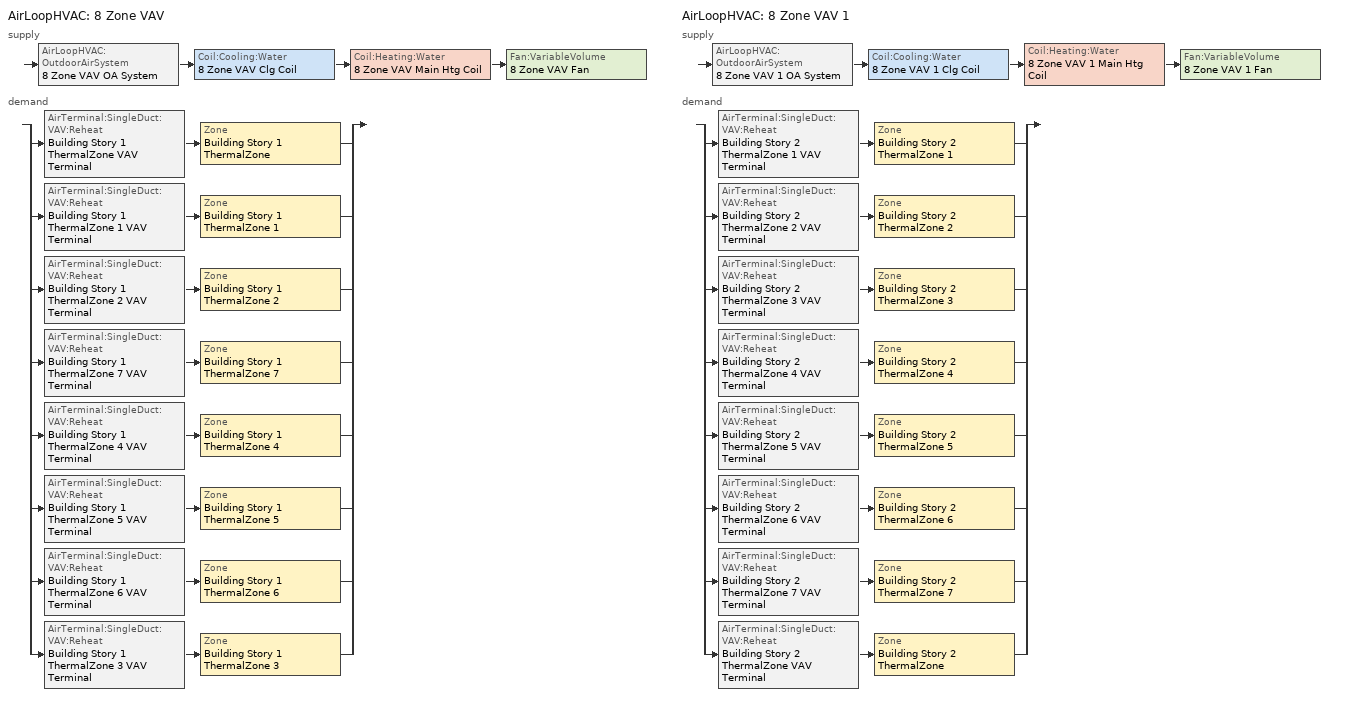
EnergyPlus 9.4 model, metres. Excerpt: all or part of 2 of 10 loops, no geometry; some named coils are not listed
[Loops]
AirLoopHVAC '8 Zone VAV'
 supply: AirLoopHVAC:OutdoorAirSystem '8 Zone VAV OA System' > Coil:Cooling:Water '8 Zone VAV Clg Coil' > Coil:Heating:Water '8 Zone VAV Main Htg Coil' > Fan:VariableVolume '8 Zone VAV Fan'
 demand: split
  | AirTerminal:SingleDuct:VAV:Reheat 'Building Story 1 ThermalZone VAV Terminal' > Zone 'Building Story 1 ThermalZone'
  | AirTerminal:SingleDuct:VAV:Reheat 'Building Story 1 ThermalZone 1 VAV Terminal' > Zone 'Building Story 1 ThermalZone 1'
  | AirTerminal:SingleDuct:VAV:Reheat 'Building Story 1 ThermalZone 2 VAV Terminal' > Zone 'Building Story 1 ThermalZone 2'
  | AirTerminal:SingleDuct:VAV:Reheat 'Building Story 1 ThermalZone 7 VAV Terminal' > Zone 'Building Story 1 ThermalZone 7'
  | AirTerminal:SingleDuct:VAV:Reheat 'Building Story 1 ThermalZone 4 VAV Terminal' > Zone 'Building Story 1 ThermalZone 4'
  | AirTerminal:SingleDuct:VAV:Reheat 'Building Story 1 ThermalZone 5 VAV Terminal' > Zone 'Building Story 1 ThermalZone 5'
  | AirTerminal:SingleDuct:VAV:Reheat 'Building Story 1 ThermalZone 6 VAV Terminal' > Zone 'Building Story 1 ThermalZone 6'
  | AirTerminal:SingleDuct:VAV:Reheat 'Building Story 1 ThermalZone 3 VAV Terminal' > Zone 'Building Story 1 ThermalZone 3'
AirLoopHVAC '8 Zone VAV 1'
 supply: AirLoopHVAC:OutdoorAirSystem '8 Zone VAV 1 OA System' > Coil:Cooling:Water '8 Zone VAV 1 Clg Coil' > Coil:Heating:Water '8 Zone VAV 1 Main Htg Coil' > Fan:VariableVolume '8 Zone VAV 1 Fan'
 demand: split
  | AirTerminal:SingleDuct:VAV:Reheat 'Building Story 2 ThermalZone 1 VAV Terminal' > Zone 'Building Story 2 ThermalZone 1'
  | AirTerminal:SingleDuct:VAV:Reheat 'Building Story 2 ThermalZone 2 VAV Terminal' > Zone 'Building Story 2 ThermalZone 2'
  | AirTerminal:SingleDuct:VAV:Reheat 'Building Story 2 ThermalZone 3 VAV Terminal' > Zone 'Building Story 2 ThermalZone 3'
  | AirTerminal:SingleDuct:VAV:Reheat 'Building Story 2 ThermalZone 4 VAV Terminal' > Zone 'Building Story 2 ThermalZone 4'
  | AirTerminal:SingleDuct:VAV:Reheat 'Building Story 2 ThermalZone 5 VAV Terminal' > Zone 'Building Story 2 ThermalZone 5'
  | AirTerminal:SingleDuct:VAV:Reheat 'Building Story 2 ThermalZone 6 VAV Terminal' > Zone 'Building Story 2 ThermalZone 6'
  | AirTerminal:SingleDuct:VAV:Reheat 'Building Story 2 ThermalZone 7 VAV Terminal' > Zone 'Building Story 2 ThermalZone 7'
  | AirTerminal:SingleDuct:VAV:Reheat 'Building Story 2 ThermalZone VAV Terminal' > Zone 'Building Story 2 ThermalZone'
[ZoneControl:Thermostat] Temperature Difference Between Cutout And Setpoint {deltaC}=0
Name | Zone or ZoneList | Control Type Schedule | Control 1
Building Story 1 ThermalZone Thermostat | Building Story 1 ThermalZone | Building Story 1 ThermalZone Thermostat Schedule | Story Ground Blended Space Type Thermostat
Building Story 1 ThermalZone 1 Thermostat | Building Story 1 ThermalZone 1 | Building Story 1 ThermalZone 1 Thermostat Schedule | Story Ground Blended Space Type Thermostat 1
Building Story 1 ThermalZone 2 Thermostat | Building Story 1 ThermalZone 2 | Building Story 1 ThermalZone 2 Thermostat Schedule | Story Ground Blended Space Type Thermostat 2
Building Story 1 ThermalZone 3 Thermostat | Building Story 1 ThermalZone 3 | Building Story 1 ThermalZone 3 Thermostat Schedule | Story Ground Blended Space Type Thermostat 3
Building Story 1 ThermalZone 4 Thermostat | Building Story 1 ThermalZone 4 | Building Story 1 ThermalZone 4 Thermostat Schedule | Story Ground Blended Space Type Thermostat 4
Building Story 1 ThermalZone 5 Thermostat | Building Story 1 ThermalZone 5 | Building Story 1 ThermalZone 5 Thermostat Schedule | Story Ground Blended Space Type Thermostat 5
Building Story 1 ThermalZone 6 Thermostat | Building Story 1 ThermalZone 6 | Building Story 1 ThermalZone 6 Thermostat Schedule | Story Ground Blended Space Type Thermostat 6
Building Story 1 ThermalZone 7 Thermostat | Building Story 1 ThermalZone 7 | Building Story 1 ThermalZone 7 Thermostat Schedule | Story Ground Blended Space Type Thermostat 7
Building Story 2 ThermalZone Thermostat | Building Story 2 ThermalZone | Building Story 2 ThermalZone Thermostat Schedule | Story Mid Blended Space Type Thermostat
Building Story 2 ThermalZone 1 Thermostat | Building Story 2 ThermalZone 1 | Building Story 2 ThermalZone 1 Thermostat Schedule | Story Mid Blended Space Type Thermostat 1
Building Story 2 ThermalZone 2 Thermostat | Building Story 2 ThermalZone 2 | Building Story 2 ThermalZone 2 Thermostat Schedule | Story Mid Blended Space Type Thermostat 2
Building Story 2 ThermalZone 3 Thermostat | Building Story 2 ThermalZone 3 | Building Story 2 ThermalZone 3 Thermostat Schedule | Story Mid Blended Space Type Thermostat 3
Building Story 2 ThermalZone 4 Thermostat | Building Story 2 ThermalZone 4 | Building Story 2 ThermalZone 4 Thermostat Schedule | Story Mid Blended Space Type Thermostat 4
Building Story 2 ThermalZone 5 Thermostat | Building Story 2 ThermalZone 5 | Building Story 2 ThermalZone 5 Thermostat Schedule | Story Mid Blended Space Type Thermostat 5
Building Story 2 ThermalZone 6 Thermostat | Building Story 2 ThermalZone 6 | Building Story 2 ThermalZone 6 Thermostat Schedule | Story Mid Blended Space Type Thermostat 6
Building Story 2 ThermalZone 7 Thermostat | Building Story 2 ThermalZone 7 | Building Story 2 ThermalZone 7 Thermostat Schedule | Story Mid Blended Space Type Thermostat 7
[ThermostatSetpoint:DualSetpoint] Heating Setpoint Temperature Schedule=OfficeLarge HTGSETP_SCH_YES_OPTIMUM; Cooling Setpoint Temperature Schedule=OfficeLarge CLGSETP_SCH_NO_SETBACK
Story Ground Blended Space Type Thermostat; Story Ground Blended Space Type Thermostat 1; Story Ground Blended Space Type Thermostat 2; Story Ground Blended Space Type Thermostat 3; Story Ground Blended Space Type Thermostat 4; Story Ground Blended Space Type Thermostat 5; Story Ground Blended Space Type Thermostat 6; Story Ground Blended Space Type Thermostat 7; Story Mid Blended Space Type Thermostat; Story Mid Blended Space Type Thermostat 1; Story Mid Blended Space Type Thermostat 2; Story Mid Blended Space Type Thermostat 3; Story Mid Blended Space Type Thermostat 4; Story Mid Blended Space Type Thermostat 5; Story Mid Blended Space Type Thermostat 6; Story Mid Blended Space Type Thermostat 7
[AirTerminal:SingleDuct:VAV:Reheat] Availability Schedule=Always On Discrete; Maximum Air Flow Rate {m3/s}=Autosize; Zone Minimum Air Flow Input Method=Constant; Constant Minimum Air Flow Fraction=0.2; Fixed Minimum Air Flow Rate {m3/s}=0; Maximum Hot Water or Steam Flow Rate {m3/s}=Autosize; Minimum Hot Water or Steam Flow Rate {m3/s}=0; Convergence Tolerance=0.001; Damper Heating Action=ReverseWithLimits; Maximum Flow per Zone Floor Area During Reheat {m3/s-m2}=Autocalculate; Maximum Flow Fraction During Reheat=0.5; Maximum Reheat Air Temperature {C}=40
Name | Reheat Coil
Building Story 1 ThermalZone VAV Terminal | Building Story 1 ThermalZone Reheat Coil
Building Story 1 ThermalZone 1 VAV Terminal | Building Story 1 ThermalZone 1 Reheat Coil
Building Story 1 ThermalZone 2 VAV Terminal | Building Story 1 ThermalZone 2 Reheat Coil
Building Story 1 ThermalZone 3 VAV Terminal | Building Story 1 ThermalZone 3 Reheat Coil
Building Story 1 ThermalZone 4 VAV Terminal | Building Story 1 ThermalZone 4 Reheat Coil
Building Story 1 ThermalZone 5 VAV Terminal | Building Story 1 ThermalZone 5 Reheat Coil
Building Story 1 ThermalZone 6 VAV Terminal | Building Story 1 ThermalZone 6 Reheat Coil
Building Story 1 ThermalZone 7 VAV Terminal | Building Story 1 ThermalZone 7 Reheat Coil
Building Story 2 ThermalZone VAV Terminal | Building Story 2 ThermalZone Reheat Coil
Building Story 2 ThermalZone 1 VAV Terminal | Building Story 2 ThermalZone 1 Reheat Coil
Building Story 2 ThermalZone 2 VAV Terminal | Building Story 2 ThermalZone 2 Reheat Coil
Building Story 2 ThermalZone 3 VAV Terminal | Building Story 2 ThermalZone 3 Reheat Coil
Building Story 2 ThermalZone 4 VAV Terminal | Building Story 2 ThermalZone 4 Reheat Coil
Building Story 2 ThermalZone 5 VAV Terminal | Building Story 2 ThermalZone 5 Reheat Coil
Building Story 2 ThermalZone 6 VAV Terminal | Building Story 2 ThermalZone 6 Reheat Coil
Building Story 2 ThermalZone 7 VAV Terminal | Building Story 2 ThermalZone 7 Reheat Coil
[Coil:Heating:Water] Availability Schedule=Always On Discrete; U-Factor Times Area Value {W/K}=Autosize; Maximum Water Flow Rate {m3/s}=Autosize; Performance Input Method=UFactorTimesAreaAndDesignWaterFlowRate; Rated Capacity {W}=Autosize; Rated Inlet Water Temperature {C}=82.2222; Rated Inlet Air Temperature {C}=7.22222; Rated Outlet Water Temperature {C}=71.1111; Rated Outlet Air Temperature {C}=12.7778; Rated Ratio for Air and Water Convection=0.5
8 Zone VAV Main Htg Coil; 8 Zone VAV 1 Main Htg Coil
[Zone equipment]
Building Story 1 ThermalZone: Building Story 1 ThermalZone VAV Terminal
Building Story 1 ThermalZone 1: Building Story 1 ThermalZone 1 VAV Terminal
Building Story 1 ThermalZone 2: Building Story 1 ThermalZone 2 VAV Terminal
Building Story 1 ThermalZone 3: Building Story 1 ThermalZone 3 VAV Terminal
Building Story 1 ThermalZone 4: Building Story 1 ThermalZone 4 VAV Terminal
Building Story 1 ThermalZone 5: Building Story 1 ThermalZone 5 VAV Terminal
Building Story 1 ThermalZone 6: Building Story 1 ThermalZone 6 VAV Terminal
Building Story 1 ThermalZone 7: Building Story 1 ThermalZone 7 VAV Terminal
Building Story 2 ThermalZone: Building Story 2 ThermalZone VAV Terminal
Building Story 2 ThermalZone 1: Building Story 2 ThermalZone 1 VAV Terminal
Building Story 2 ThermalZone 2: Building Story 2 ThermalZone 2 VAV Terminal
Building Story 2 ThermalZone 3: Building Story 2 ThermalZone 3 VAV Terminal
Building Story 2 ThermalZone 4: Building Story 2 ThermalZone 4 VAV Terminal
Building Story 2 ThermalZone 5: Building Story 2 ThermalZone 5 VAV Terminal
Building Story 2 ThermalZone 6: Building Story 2 ThermalZone 6 VAV Terminal
Building Story 2 ThermalZone 7: Building Story 2 ThermalZone 7 VAV Terminal
[Sizing:Zone] Zone Cooling Design Supply Air Temperature Input Method=SupplyAirTemperature; Zone Cooling Design Supply Air Temperature {C}=12.7778; Zone Cooling Design Supply Air Temperature Difference {deltaC}=11.11; Zone Heating Design Supply Air Temperature Input Method=SupplyAirTemperature; Zone Heating Design Supply Air Temperature {C}=40; Zone Heating Design Supply Air Temperature Difference {deltaC}=11.11; Zone Cooling Design Supply Air Humidity Ratio {kgWater/kgDryAir}=0.0085; Zone Heating Design Supply Air Humidity Ratio {kgWater/kgDryAir}=0.008; Cooling Design Air Flow Method=DesignDayWithLimit; Cooling Design Air Flow Rate {m3/s}=0; Cooling Minimum Air Flow per Zone Floor Area {m3/s-m2}=0.000762; Cooling Minimum Air Flow {m3/s}=0; Cooling Minimum Air Flow Fraction=0; Heating Design Air Flow Method=DesignDay; Heating Design Air Flow Rate {m3/s}=0; Heating Maximum Air Flow per Zone Floor Area {m3/s-m2}=0.002032; Heating Maximum Air Flow {m3/s}=0.141576; Heating Maximum Air Flow Fraction=0.3; Account for Dedicated Outdoor Air System=No
Name | Design Specification Outdoor Air Object
Building Story 1 ThermalZone; Building Story 1 ThermalZone 1; Building Story 1 ThermalZone 2; Building Story 1 ThermalZone 3; Building Story 1 ThermalZone 4; Building Story 1 ThermalZone 5; Building Story 1 ThermalZone 6; Building Story 1 ThermalZone 7 | Blended OA
Building Story 2 ThermalZone; Building Story 2 ThermalZone 1; Building Story 2 ThermalZone 2; Building Story 2 ThermalZone 3; Building Story 2 ThermalZone 4; Building Story 2 ThermalZone 5; Building Story 2 ThermalZone 6; Building Story 2 ThermalZone 7 | Blended OA 1
[Controller:MechanicalVentilation] Availability Schedule=Always On Discrete; Demand Controlled Ventilation=No; System Outdoor Air Method=ZoneSum
Name | Zone or ZoneList Name 1 | Design Specification Outdoor Air Object Name 1 | Zone or ZoneList Name 2 | Design Specification Outdoor Air Object Name 2 | Zone or ZoneList Name 3 | Design Specification Outdoor Air Object Name 3 | Zone or ZoneList Name 4 | Design Specification Outdoor Air Object Name 4 | Zone or ZoneList Name 5 | Design Specification Outdoor Air Object Name 5 | Zone or ZoneList Name 6 | Design Specification Outdoor Air Object Name 6 | Zone or ZoneList Name 7 | Design Specification Outdoor Air Object Name 7 | Zone or ZoneList Name 8 | Design Specification Outdoor Air Object Name 8
8 Zone VAV Vent Controller | Building Story 1 ThermalZone | Blended OA | Building Story 1 ThermalZone 1 | Blended OA | Building Story 1 ThermalZone 2 | Blended OA | Building Story 1 ThermalZone 3 | Blended OA | Building Story 1 ThermalZone 4 | Blended OA | Building Story 1 ThermalZone 5 | Blended OA | Building Story 1 ThermalZone 6 | Blended OA | Building Story 1 ThermalZone 7 | Blended OA
8 Zone VAV 1 Vent Controller | Building Story 2 ThermalZone | Blended OA 1 | Building Story 2 ThermalZone 1 | Blended OA 1 | Building Story 2 ThermalZone 2 | Blended OA 1 | Building Story 2 ThermalZone 3 | Blended OA 1 | Building Story 2 ThermalZone 4 | Blended OA 1 | Building Story 2 ThermalZone 5 | Blended OA 1 | Building Story 2 ThermalZone 6 | Blended OA 1 | Building Story 2 ThermalZone 7 | Blended OA 1
[DesignSpecification:OutdoorAir] Outdoor Air Method=Sum; Outdoor Air Flow per Person {m3/s-person}=0; Outdoor Air Flow per Zone {m3/s}=0; Outdoor Air Flow Air Changes per Hour {1/hr}=0
Name | Outdoor Air Flow per Zone Floor Area {m3/s-m2}
Blended OA | 0.000409087
Blended OA 1 | 0.0004318
[AirLoopHVAC] Design Supply Air Flow Rate {m3/s}=AutoSize; Design Return Air Flow Fraction of Supply Air Flow=1
8 Zone VAV; 8 Zone VAV 1
[Sizing:System] Type of Load to Size On=Sensible; Design Outdoor Air Flow Rate {m3/s}=Autosize; Central Heating Maximum System Air Flow Ratio=0.3; Preheat Design Temperature {C}=7.22222; Preheat Design Humidity Ratio {kgWater/kgDryAir}=0.008; Precool Design Temperature {C}=12.7778; Precool Design Humidity Ratio {kgWater/kgDryAir}=0.008; Central Cooling Design Supply Air Temperature {C}=12.7778; Central Heating Design Supply Air Temperature {C}=12.7778; Type of Zone Sum to Use=Coincident; 100% Outdoor Air in Cooling=No; 100% Outdoor Air in Heating=No; Central Cooling Design Supply Air Humidity Ratio {kgWater/kgDryAir}=0.0085; Central Heating Design Supply Air Humidity Ratio {kgWater/kgDryAir}=0.008; Cooling Supply Air Flow Rate Method=DesignDay; Cooling Supply Air Flow Rate {m3/s}=0; Cooling Supply Air Flow Rate Per Floor Area {m3/s-m2}=0.00996765; Cooling Fraction of Autosized Cooling Supply Air Flow Rate=1; Cooling Supply Air Flow Rate Per Unit Cooling Capacity {m3/s-W}=3.94755e-05; Heating Supply Air Flow Rate Method=DesignDay; Heating Supply Air Flow Rate {m3/s}=0; Heating Supply Air Flow Rate Per Floor Area {m3/s-m2}=0.00996765; Heating Fraction of Autosized Heating Supply Air Flow Rate=1; Heating Fraction of Autosized Cooling Supply Air Flow Rate=1; Heating Supply Air Flow Rate Per Unit Heating Capacity {m3/s-W}=3.15882e-05; System Outdoor Air Method=ZoneSum; Zone Maximum Outdoor Air Fraction=1; Cooling Design Capacity Method=CoolingDesignCapacity; Cooling Design Capacity {W}=Autosize; Cooling Design Capacity Per Floor Area {W/m2}=234.7; Fraction of Autosized Cooling Design Capacity=1; Heating Design Capacity Method=HeatingDesignCapacity; Heating Design Capacity {W}=Autosize; Heating Design Capacity Per Floor Area {W/m2}=157; Fraction of Autosized Heating Design Capacity=1; Central Cooling Capacity Control Method=OnOff
8 Zone VAV; 8 Zone VAV 1
[Controller:WaterCoil] Control Variable=Temperature; Actuator Variable=Flow; Maximum Actuated Flow {m3/s}=Autosize; Minimum Actuated Flow {m3/s}=0
Name | Action | Controller Convergence Tolerance {deltaC}
8 Zone VAV Clg Coil Controller; 8 Zone VAV 1 Clg Coil Controller | Reverse | Autosize
8 Zone VAV Main Htg Coil Controller; 8 Zone VAV 1 Main Htg Coil Controller | Normal | 0.1
[Controller:OutdoorAir] Minimum Outdoor Air Flow Rate {m3/s}=Autosize; Maximum Outdoor Air Flow Rate {m3/s}=Autosize; Economizer Control Type=NoEconomizer; Economizer Control Action Type=ModulateFlow; Economizer Maximum Limit Dry-Bulb Temperature {C}=28; Economizer Maximum Limit Enthalpy {J/kg}=64000; Lockout Type=NoLockout; Minimum Limit Type=FixedMinimum; High Humidity Control=No; Control High Indoor Humidity Based on Outdoor Humidity Ratio=Yes; Heat Recovery Bypass Control Type=BypassWhenWithinEconomizerLimits
Name | Mechanical Ventilation Controller
8 Zone VAV OA Controller | 8 Zone VAV Vent Controller
8 Zone VAV 1 OA Controller | 8 Zone VAV 1 Vent Controller
[SetpointManager:MixedAir] Control Variable=Temperature
Name | Setpoint Node or NodeList
8 Zone VAV Mixed Air Node OS Default SPM | 8 Zone VAV Mixed Air Node
8 Zone VAV Clg Coil Outlet Air Node OS Default SPM | 8 Zone VAV Clg Coil Outlet Air Node
8 Zone VAV Main Htg Coil Outlet Air Node OS Default SPM | 8 Zone VAV Main Htg Coil Outlet Air Node
8 Zone VAV 1 Mixed Air Node OS Default SPM | 8 Zone VAV 1 Mixed Air Node
8 Zone VAV 1 Clg Coil Outlet Air Node OS Default SPM | 8 Zone VAV 1 Clg Coil Outlet Air Node
8 Zone VAV 1 Main Htg Coil Outlet Air Node OS Default SPM | 8 Zone VAV 1 Main Htg Coil Outlet Air Node
[Coil:Cooling:Water] Availability Schedule=Always On Discrete; Design Water Flow Rate {m3/s}=Autosize; Design Air Flow Rate {m3/s}=Autosize; Design Inlet Water Temperature {C}=Autosize; Design Inlet Air Temperature {C}=Autosize; Design Outlet Air Temperature {C}=Autosize; Design Inlet Air Humidity Ratio {kgWater/kgDryAir}=Autosize; Design Outlet Air Humidity Ratio {kgWater/kgDryAir}=Autosize; Type of Analysis=SimpleAnalysis; Heat Exchanger Configuration=CrossFlow
8 Zone VAV Clg Coil; 8 Zone VAV 1 Clg Coil
[Fan:VariableVolume] Availability Schedule=Always On Discrete; Fan Total Efficiency=0.62; Pressure Rise {Pa}=996.356; Maximum Flow Rate {m3/s}=AutoSize; Fan Power Minimum Flow Rate Input Method=Fraction; Fan Power Minimum Flow Fraction=0.25; Fan Power Minimum Air Flow Rate {m3/s}=0; Motor Efficiency=0.9; Motor In Airstream Fraction=1; Fan Power Coefficient 1=0.0407599; Fan Power Coefficient 2=0.088045; Fan Power Coefficient 3=-0.0729261; Fan Power Coefficient 4=0.94374; Fan Power Coefficient 5=0
8 Zone VAV Fan; 8 Zone VAV 1 Fan
[SetpointManager:Scheduled] Control Variable=Temperature
Name | Schedule | Setpoint Node or NodeList
8 Zone VAV Supply Air Setpoint Manager | Supply Air Temp - 55.0F | 8 Zone VAV Supply Outlet Node
8 Zone VAV 1 Supply Air Setpoint Manager | Supply Air Temp - 55.0F 1 | 8 Zone VAV 1 Supply Outlet Node
[Schedule:Compact]
Building Story 1 ThermalZone Thermostat Schedule; Building Story 1 ThermalZone 1 Thermostat Schedule; Building Story 1 ThermalZone 2 Thermostat Schedule; Building Story 1 ThermalZone 3 Thermostat Schedule; Building Story 1 ThermalZone 4 Thermostat Schedule; Building Story 1 ThermalZone 5 Thermostat Schedule; Building Story 1 ThermalZone 6 Thermostat Schedule; Building Story 1 ThermalZone 7 Thermostat Schedule; Building Story 2 ThermalZone Thermostat Schedule; Building Story 2 ThermalZone 1 Thermostat Schedule; Building Story 2 ThermalZone 2 Thermostat Schedule; Building Story 2 ThermalZone 3 Thermostat Schedule; Building Story 2 ThermalZone 4 Thermostat Schedule; Building Story 2 ThermalZone 5 Thermostat Schedule; Building Story 2 ThermalZone 6 Thermostat Schedule; Building Story 2 ThermalZone 7 Thermostat Schedule: Through: 12/31, For: AllDays, Until: 24:00, 4
[Schedule:Day:Interval]
OfficeLarge HTGSETP_SCH_YES_OPTIMUM Default; OfficeLarge HTGSETP_SCH_YES_OPTIMUM Summer Design Day: No, 24:00, 15.6
OfficeLarge HTGSETP_SCH_YES_OPTIMUM Wkdy Day: No, 04:00, 15.6, 05:00, 17.8, 06:00, 20, 22:00, 21, 24:00, 15.6
OfficeLarge HTGSETP_SCH_YES_OPTIMUM Sat Day: No, 04:00, 15.6, 05:00, 17.8, 06:00, 20, 17:00, 21, 24:00, 15.6
OfficeLarge HTGSETP_SCH_YES_OPTIMUM Winter Design Day: No, 05:00, 15.6, 06:00, 17.6, 07:00, 19.6, 22:00, 21, 24:00, 15.6
OfficeLarge CLGSETP_SCH_NO_SETBACK Default; OfficeLarge CLGSETP_SCH_NO_SETBACK Default|WntrDsn|Sat|Wkdy Day; OfficeLarge CLGSETP_SCH_NO_SETBACK Winter Design Day: No, 24:00, 24
OfficeLarge CLGSETP_SCH_NO_SETBACK Summer Design Day: No, 05:00, 26.7, 06:00, 25.7, 07:00, 25, 22:00, 24, 24:00, 26.7
Supply Air Temp - 55.0F Default; Supply Air Temp - 55.0F Default 1: No, 24:00, 12.7778
[Schedule:Week:Daily]
OfficeLarge HTGSETP_SCH_YES_OPTIMUM Week Rule - Jan1-Dec31: OfficeLarge HTGSETP_SCH_YES_OPTIMUM Default, OfficeLarge HTGSETP_SCH_YES_OPTIMUM Wkdy Day, OfficeLarge HTGSETP_SCH_YES_OPTIMUM Wkdy Day, OfficeLarge HTGSETP_SCH_YES_OPTIMUM Wkdy Day, OfficeLarge HTGSETP_SCH_YES_OPTIMUM Wkdy Day, OfficeLarge HTGSETP_SCH_YES_OPTIMUM Wkdy Day, OfficeLarge HTGSETP_SCH_YES_OPTIMUM Sat Day, OfficeLarge HTGSETP_SCH_YES_OPTIMUM Default, OfficeLarge HTGSETP_SCH_YES_OPTIMUM Summer Design Day, OfficeLarge HTGSETP_SCH_YES_OPTIMUM Winter Design Day, OfficeLarge HTGSETP_SCH_YES_OPTIMUM Default, OfficeLarge HTGSETP_SCH_YES_OPTIMUM Default
OfficeLarge CLGSETP_SCH_NO_SETBACK Week Rule - Jan1-Dec31: OfficeLarge CLGSETP_SCH_NO_SETBACK Default, OfficeLarge CLGSETP_SCH_NO_SETBACK Default|WntrDsn|Sat|Wkdy Day, OfficeLarge CLGSETP_SCH_NO_SETBACK Default|WntrDsn|Sat|Wkdy Day, OfficeLarge CLGSETP_SCH_NO_SETBACK Default|WntrDsn|Sat|Wkdy Day, OfficeLarge CLGSETP_SCH_NO_SETBACK Default|WntrDsn|Sat|Wkdy Day, OfficeLarge CLGSETP_SCH_NO_SETBACK Default|WntrDsn|Sat|Wkdy Day, OfficeLarge CLGSETP_SCH_NO_SETBACK Default|WntrDsn|Sat|Wkdy Day, OfficeLarge CLGSETP_SCH_NO_SETBACK Default, OfficeLarge CLGSETP_SCH_NO_SETBACK Summer Design Day, OfficeLarge CLGSETP_SCH_NO_SETBACK Winter Design Day, OfficeLarge CLGSETP_SCH_NO_SETBACK Default, OfficeLarge CLGSETP_SCH_NO_SETBACK Default
Supply Air Temp - 55.0F Week Rule - Jan1-Dec31: Supply Air Temp - 55.0F Default, Supply Air Temp - 55.0F Default, Supply Air Temp - 55.0F Default, Supply Air Temp - 55.0F Default, Supply Air Temp - 55.0F Default, Supply Air Temp - 55.0F Default, Supply Air Temp - 55.0F Default, Supply Air Temp - 55.0F Default, Supply Air Temp - 55.0F Default, Supply Air Temp - 55.0F Default, Supply Air Temp - 55.0F Default, Supply Air Temp - 55.0F Default
Supply Air Temp - 55.0F 1 Week Rule - Jan1-Dec31: Supply Air Temp - 55.0F Default 1, Supply Air Temp - 55.0F Default 1, Supply Air Temp - 55.0F Default 1, Supply Air Temp - 55.0F Default 1, Supply Air Temp - 55.0F Default 1, Supply Air Temp - 55.0F Default 1, Supply Air Temp - 55.0F Default 1, Supply Air Temp - 55.0F Default 1, Supply Air Temp - 55.0F Default 1, Supply Air Temp - 55.0F Default 1, Supply Air Temp - 55.0F Default 1, Supply Air Temp - 55.0F Default 1
[Schedule:Year]
OfficeLarge HTGSETP_SCH_YES_OPTIMUM: OfficeLarge HTGSETP_SCH_YES_OPTIMUM Week Rule - Jan1-Dec31, 1, 1, 12, 31
OfficeLarge CLGSETP_SCH_NO_SETBACK: OfficeLarge CLGSETP_SCH_NO_SETBACK Week Rule - Jan1-Dec31, 1, 1, 12, 31
Supply Air Temp - 55.0F: Supply Air Temp - 55.0F Week Rule - Jan1-Dec31, 1, 1, 12, 31
Supply Air Temp - 55.0F 1: Supply Air Temp - 55.0F 1 Week Rule - Jan1-Dec31, 1, 1, 12, 31
[Schedule:Constant]
Always On Discrete: Hourly Value=1
